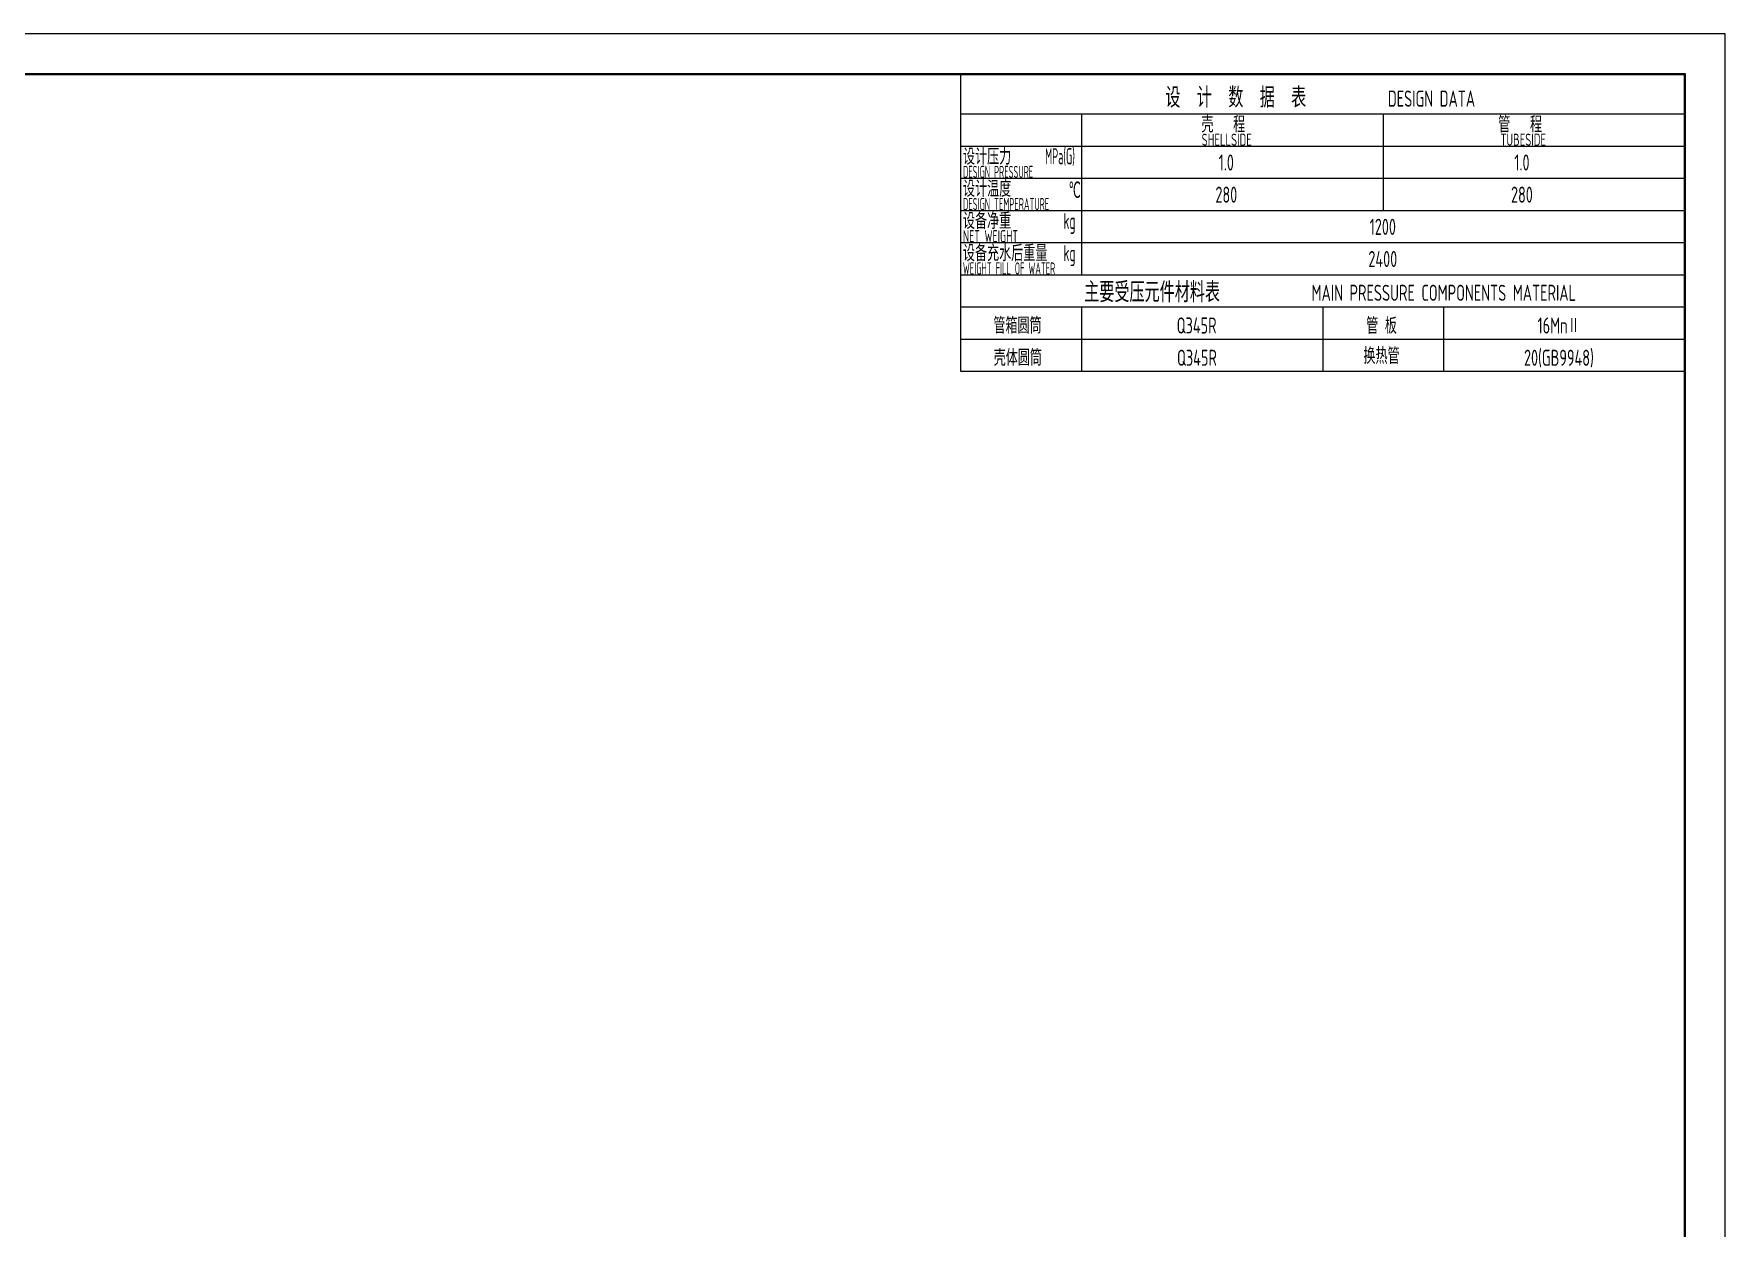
# Model space of a CAD drawing. Header units: millimetres. Extents: x 7175 to 8016, y -341 to 253.
# Drawn here: x 7595.8 to 8016.3, y -44 to 253 of the extents above; entities that cross this region are included whole.
import ezdxf
from ezdxf.enums import TextEntityAlignment as Align

# ---------------------------------------------------------------- set-up
doc = ezdxf.new("R2010")
doc.units = ezdxf.units.MM
for name, color, linetype, lineweight in [('1粗实线', 7, 'Continuous', 35), ('7文本', 2, 'Continuous', 13), ('9图表', 4, 'Continuous', 13), ('_0', 7, 'Continuous', 0)]:
    doc.layers.add(name, color=color, linetype=linetype, lineweight=lineweight)
doc.styles.add('lanpec', font='bpec_e.shx', dxfattribs={"width": 0.75, "bigfont": 'hztxt.shx'})

# ---------------------------------------------------------------- blocks, each defined once
blk = doc.blocks.new('A1-零部件图-LANPEC-AUTOPRINT')
at = {"layer": '1粗实线'}
blk.add_lwpolyline([(-816, 10), (-10, 10), (-10, 584), (-816, 584)], close=True, dxfattribs=at)
at = {"layer": '9图表'}
blk.add_lwpolyline([(-841, 0), (0, 0), (0, 594), (-841, 594)], close=True, dxfattribs=at)

msp = doc.modelspace()

# ---------------------------------------------------------------- linework, layer by layer
at = {"layer": '1粗实线'}
msp.add_line((8006.27, 243.04), (7826.27, 243.04), dxfattribs=at)
at = {"layer": '9图表'}
for p, q in [((8006.27, 233.04), (7826.27, 233.04)), ((7856.27, 233.04), (7856.27, 193.04)), ((7931.27, 233.04), (7931.27, 209.04)), ((8006.27, 225.04), (7826.27, 225.04)), ((8006.27, 225.04), (7826.27, 225.04)), ((8006.27, 217.04), (7826.27, 217.04)), ((8006.27, 209.04), (7826.27, 209.04)), ((8006.27, 201.04), (7826.27, 201.04)), ((8006.27, 185.04), (7826.27, 185.04)), ((7856.27, 185.04), (7856.27, 169.04)), ((7916.27, 185.04), (7916.27, 169.04)), ((7946.27, 185.04), (7946.27, 169.04)), ((8006.27, 177.04), (7826.27, 177.04)), ((8006.27, 169.04), (7826.27, 169.04))]:
    msp.add_line(p, q, dxfattribs=at)
at = {"layer": '_0', "ltscale": 0.1}
for p, q in [((7826.27, 169.04), (7826.27, 243.04)), ((8006.27, 243.04), (8006.27, 193.04)), ((8006.27, 193.04), (7826.27, 193.04))]:
    msp.add_line(p, q, dxfattribs=at)

# ---------------------------------------------------------------- block references
msp.add_blockref('A1-零部件图-LANPEC-AUTOPRINT', (8016.27, -340.96))

# ---------------------------------------------------------------- texts
at = {"layer": '7文本', "color": 4, "style": 'lanpec'}
for s, height, width, p in [('设  计  数  据  表', 5, 0.75, (7877.09, 234.7)), ('DESIGN DATA', 4, 0.75, (7932.41, 234.92)), ('壳   程', 4, 0.75, (7886.05, 228.5)), ('管   程', 4, 0.75, (7959.85, 228.5)), ('SHELLSIDE', 3, 0.75, (7886.11, 225.21)), ('TUBESIDE', 3, 0.75, (7960.39, 225.21)), ('设计压力', 4, 0.75, (7826.77, 220.5)), ('MPa(G)', 4, 0.53, (7847.2, 220.6)), ('DESIGN PRESSURE', 3, 0.6, (7826.77, 217.21)), ('设计温度', 4, 0.75, (7826.77, 212.5)), ('℃', 4, 0.53, (7853.05, 212.28)), ('DESIGN TEMPERATURE', 3, 0.6, (7826.77, 209.21)), ('设备净重', 4, 0.75, (7826.76, 204.5)), ('kg', 4, 0.6, (7851.77, 204.5)), ('NET WEIGHT', 3, 0.7, (7826.76, 201.21)), ('设备充水后重量', 4, 0.75, (7826.76, 196.5)), ('kg', 4, 0.6, (7851.77, 196.5)), ('WEIGHT FILL OF WATER', 3, 0.6, (7826.76, 193.21))]:
    msp.add_text(s, height=height, dxfattribs=dict(at, width=width)).set_placement(p)
at = {"layer": '7文本', "style": 'lanpec', "width": 0.75}
for s, p in [('1.0', (7892.24, 221.04)), ('1.0', (7965.74, 221.04)), ('280', (7892.24, 213.04)), ('280', (7965.74, 213.04)), ('1200', (7931.15, 205.04)), ('2400', (7931.15, 197.04)), ('管箱圆筒', (7840.33, 180.51)), ('Q345R', (7884.86, 180.51)), ('管 板', (7930.84, 180.44)), ('16MnⅡ', (7974.86, 180.51)), ('壳体圆筒', (7840.41, 172.49)), ('Q345R', (7884.94, 172.49)), ('换热管', (7930.84, 172.96)), ('20(GB9948)', (7974.94, 172.49))]:
    msp.add_text(s, height=4, dxfattribs=at).set_placement(p, align=Align.MIDDLE_CENTER)
at = {"layer": '7文本', "color": 4, "style": 'lanpec', "width": 0.75}
for s, height, p in [('主要受压元件材料表', 5, (7873.8, 188.79)), ('MAIN PRESSURE COMPONENTS MATERIAL ', 4, (7947.12, 188.64))]:
    msp.add_text(s, height=height, dxfattribs=at).set_placement(p, align=Align.MIDDLE_CENTER)

doc.saveas('drawing.dxf')
